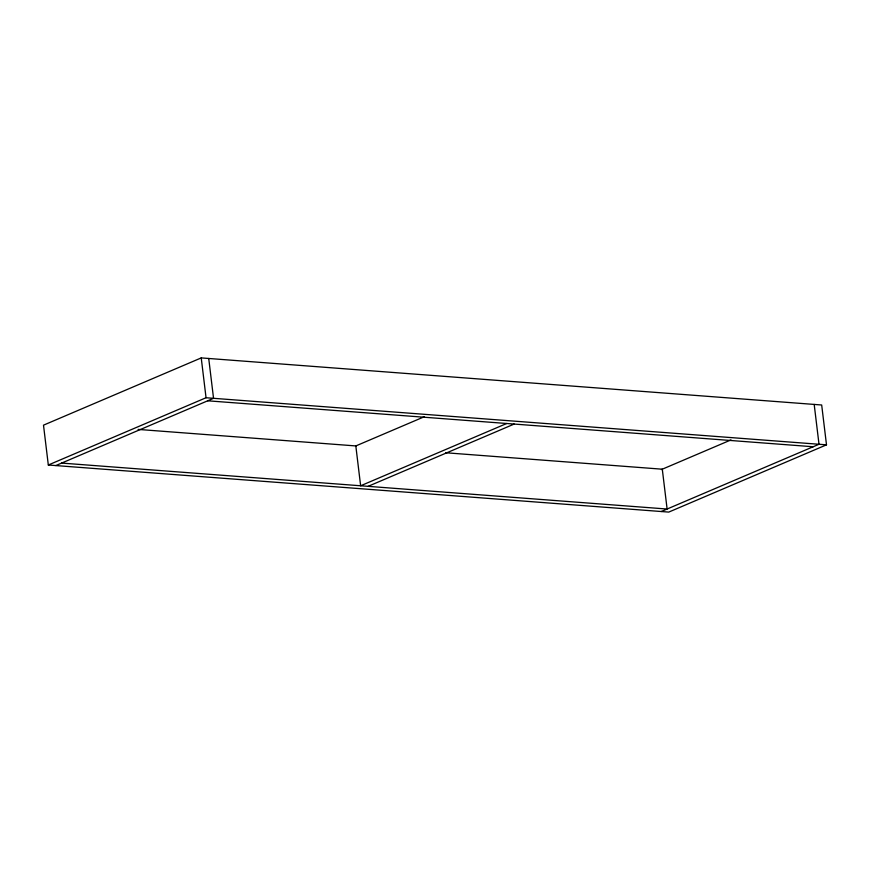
<?xml version="1.0" encoding="UTF-8"?>
<svg xmlns="http://www.w3.org/2000/svg" width="870" height="870" viewBox="0 0 870 870"><rect width="100%" height="100%" fill="white"/><g stroke="black" fill="none" stroke-linecap="round" stroke-linejoin="round"><path stroke-width="1.3" d="M201.231 357.907L43.5 425.169L48.318 465.004L668.769 512.093L826.5 444.831L821.682 404.996L201.231 357.907L206.049 397.742L48.318 465.004M55.81 465.57L213.541 398.308L208.724 358.483M424.473 416.665L355.819 445.94L360.637 485.775L506.699 423.494M368.119 486.341L514.181 424.06M661.428 469.572L730.974 439.915M661.276 511.516L819.007 444.265L814.189 404.43M206.049 397.742L826.5 444.831M207.702 400.798L813.178 446.756M138.091 429.41L356.178 445.962M445.57 452.748L662.298 469.202L667.116 509.037L61.639 463.079"/></g></svg>
